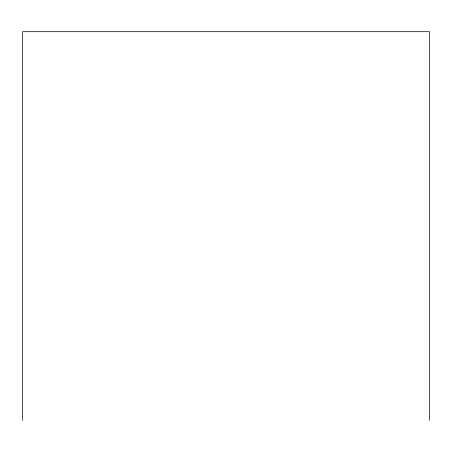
<?xml version="1.0" encoding="UTF-8"?>
<svg xmlns="http://www.w3.org/2000/svg" width="452" height="452" viewBox="0 0 452 452"><rect width="100%" height="100%" fill="white"/><g stroke="black" fill="none" stroke-linecap="round" stroke-linejoin="round"><path stroke-width="0.68" d="M429.4 420.303L429.4 31.696L22.6 31.696L22.6 420.303"/></g></svg>
